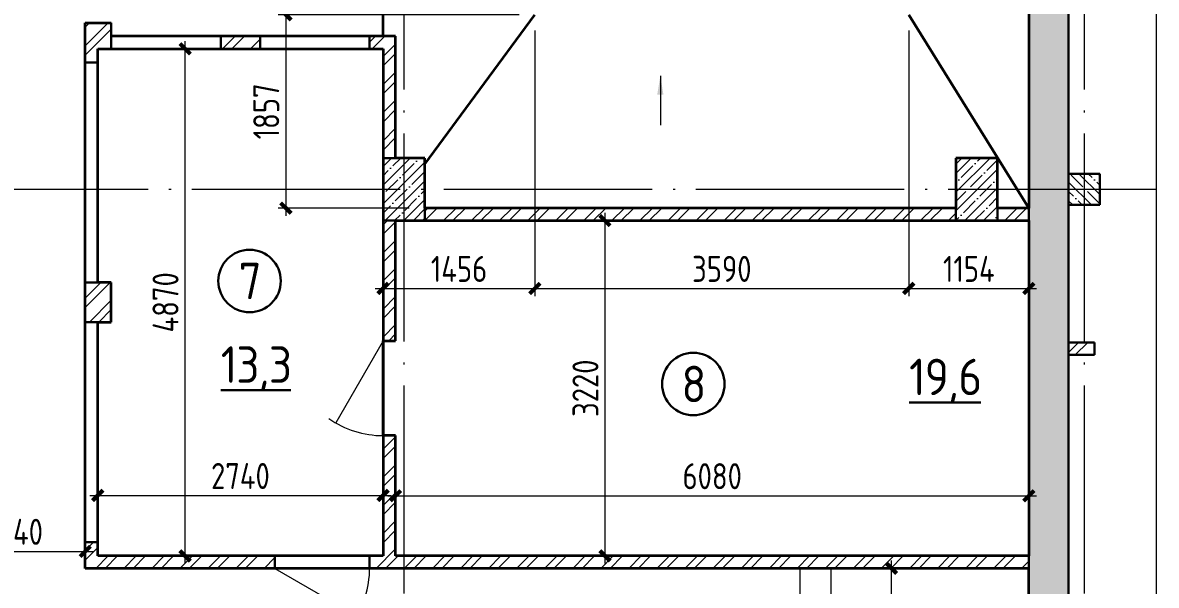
# Model space of a CAD drawing. Extents: x -965262 to 1142518, y -357520 to 71675.
# Drawn here: x 568645 to 579530, y -213158 to -207754 of the extents above; entities that cross this region are included whole.
import ezdxf

# ---------------------------------------------------------------- set-up
doc = ezdxf.new("R2010")
doc.units = 0
doc.header["$LTSCALE"] = 10
doc.linetypes.add('DOTE', pattern=[2.42, 2, -0.2, 0.02, -0.2])
doc.layers.get('0').update_dxf_attribs({"linetype": 'CONTINUOUS', "lineweight": 30})
doc.layers.get('Defpoints').update_dxf_attribs({"linetype": 'CONTINUOUS'})
doc.layers.add('DOTE', color=7, linetype='DOTE', lineweight=9)
doc.layers.add('полы', color=3, linetype='CONTINUOUS', lineweight=35)
doc.styles.add('GOST-2.304_Type-B', font='isocpeur.ttf', dxfattribs={"width": 0.9})
doc.styles.add('ГОСТ 2м', font='isocpeur.ttf', dxfattribs={"width": 0.8, "height": 250})
doc.dimstyles.new('ГОСТ 2м', dxfattribs={"dimtxt": 250, "dimasz": 100, "dimexe": 75, "dimexo": 150, "dimgap": 62.5, "dimtad": 1, "dimdec": 0, "dimtxsty": 'ГОСТ 2м', "dimblk": 'ARCHTICK', "dimcen": 150, "dimdle": 75, "dimclrd": 256, "dimclre": 256, "dimclrt": 256, "dimadec": 0, "dimazin": 0, "dimtfac": 1, "dimtdec": 0, "dimtmove": 0, "dimatfit": 3, "dimldrblk": 'OBLIQUE', "dimfxl": 1, "dimlwd": 15, "dimlwe": 15, "dimarcsym": 0})
pattern_1 = [(45, (487763.99, -212475.13), (-89.80256, 89.80256), []), (45, (487853.79, -212475.13), (-89.80256, 89.80256), [158.75, -31.75, 0, -31.75])]

# ---------------------------------------------------------------- blocks, each defined once
blk = doc.blocks.new('_ArchTick')
at = {"color": 0, "linetype": 'ByBlock', "lineweight": 0, "const_width": 0.4}
blk.add_lwpolyline([(-0.5, -0.5), (0.5, 0.5)], dxfattribs=at)
blk = doc.blocks.new('*D2036')
at = {"lineweight": 15, "transparency": 16777216}
for p, q in [((567906, -211855), (567906, -212907)), ((569246, -212845), (569246, -212757)), ((567831, -212832), (569321, -212832))]:
    blk.add_line(p, q, dxfattribs=at)
at = {"layer": 'Defpoints', "color": 0, "lineweight": 15, "transparency": 16777216}
for p in [(567906, -211705, 1451), (569246, -212832), (569246, -212995, 1451)]:
    blk.add_point(p, dxfattribs=at)
at = {"lineweight": 15, "transparency": 16777216, "xscale": 100, "yscale": 100, "zscale": 100, "rotation": 180}
blk.add_blockref('_ArchTick', (567906, -212832), dxfattribs=at)
at = {"lineweight": 15, "transparency": 16777216, "xscale": 100, "yscale": 100, "zscale": 100}
blk.add_blockref('_ArchTick', (569246, -212832), dxfattribs=at)
at = {"lineweight": 15, "transparency": 16777216, "insert": (568576, -212644), "char_height": 250, "attachment_point": 5, "style": 'ГОСТ 2м'}
blk.add_mtext('1340', dxfattribs=at)
blk = doc.blocks.new('_Oblique')
at = {"color": 0, "linetype": 'ByBlock', "lineweight": -2}
blk.add_line((-0.5, -0.5), (0.5, 0.5), dxfattribs=at)
blk = doc.blocks.new('*D2071')
at = {"lineweight": 15, "transparency": 16777216}
for p, q in [((569366, -212725), (569366, -212220)), ((572106, -212725), (572106, -212220)), ((569291, -212295), (572181, -212295))]:
    blk.add_line(p, q, dxfattribs=at)
at = {"layer": 'Defpoints', "color": 0, "lineweight": 15, "transparency": 16777216}
for p in [(572106, -212295), (569366, -212875, 1451), (572106, -212875, 1451)]:
    blk.add_point(p, dxfattribs=at)
at = {"lineweight": 15, "transparency": 16777216, "xscale": 100, "yscale": 100, "zscale": 100, "rotation": 180}
blk.add_blockref('_ArchTick', (569366, -212295), dxfattribs=at)
at = {"lineweight": 15, "transparency": 16777216, "xscale": 100, "yscale": 100, "zscale": 100}
blk.add_blockref('_ArchTick', (572106, -212295), dxfattribs=at)
at = {"lineweight": 15, "transparency": 16777216, "insert": (570736, -212108), "char_height": 250, "attachment_point": 5, "style": 'ГОСТ 2м'}
blk.add_mtext('2740', dxfattribs=at)
blk = doc.blocks.new('*D2072')
at = {"lineweight": 15, "transparency": 16777216}
for p, q in [((569516, -208005), (570280, -208005)), ((570205, -212950), (570205, -207930)), ((569516, -212875), (570280, -212875))]:
    blk.add_line(p, q, dxfattribs=at)
at = {"layer": 'Defpoints', "color": 0, "lineweight": 15, "transparency": 16777216}
for p in [(569366, -208005, 1451), (570205, -208005), (569366, -212875, 1451)]:
    blk.add_point(p, dxfattribs=at)
at = {"lineweight": 15, "transparency": 16777216, "xscale": 100, "yscale": 100, "zscale": 100}
for p, rotation in [((570205, -208005), 90), ((570205, -212875), 270)]:
    blk.add_blockref('_ArchTick', p, dxfattribs=dict(at, rotation=rotation))
at = {"lineweight": 15, "transparency": 16777216, "insert": (570017, -210440), "char_height": 250, "attachment_point": 5, "rotation": 90, "style": 'ГОСТ 2м'}
blk.add_mtext('4870', dxfattribs=at)
blk = doc.blocks.new('*D2073')
at = {"lineweight": 15, "transparency": 16777216}
for p, q in [((572226, -212725), (572226, -212223)), ((578306, -212725), (578306, -212223)), ((572151, -212298), (578381, -212298))]:
    blk.add_line(p, q, dxfattribs=at)
at = {"layer": 'Defpoints', "color": 0, "lineweight": 15, "transparency": 16777216}
for p in [(578306, -212298), (572226, -212875, 1451), (578306, -212875, 1451)]:
    blk.add_point(p, dxfattribs=at)
at = {"lineweight": 15, "transparency": 16777216, "xscale": 100, "yscale": 100, "zscale": 100, "rotation": 180}
blk.add_blockref('_ArchTick', (572226, -212298), dxfattribs=at)
at = {"lineweight": 15, "transparency": 16777216, "xscale": 100, "yscale": 100, "zscale": 100}
blk.add_blockref('_ArchTick', (578306, -212298), dxfattribs=at)
at = {"lineweight": 15, "transparency": 16777216, "insert": (575266, -212110), "char_height": 250, "attachment_point": 5, "style": 'ГОСТ 2м'}
blk.add_mtext('6080', dxfattribs=at)
blk = doc.blocks.new('*D2094')
at = {"lineweight": 15, "transparency": 16777216}
for p, q in [((573413, -207678), (571097, -207678)), ((571172, -207603), (571172, -209610)), ((572356, -209535), (571097, -209535))]:
    blk.add_line(p, q, dxfattribs=at)
at = {"layer": 'Defpoints', "color": 0, "lineweight": 15, "transparency": 16777216}
for p in [(573563, -207678, -30), (571172, -209535), (572506, -209535, 1451)]:
    blk.add_point(p, dxfattribs=at)
at = {"lineweight": 15, "transparency": 16777216, "xscale": 100, "yscale": 100, "zscale": 100}
for p, rotation in [((571172, -207678), 90), ((571172, -209535), 270)]:
    blk.add_blockref('_ArchTick', p, dxfattribs=dict(at, rotation=rotation))
at = {"lineweight": 15, "transparency": 16777216, "insert": (570984, -208606), "char_height": 250, "attachment_point": 5, "rotation": 90, "style": 'ГОСТ 2м'}
blk.add_mtext('1857', dxfattribs=at)
blk = doc.blocks.new('*D2095')
at = {"lineweight": 15, "transparency": 16777216}
for p, q in [((573563, -207828), (573563, -210382)), ((572106, -208035), (572106, -210382)), ((572031, -210307), (573638, -210307))]:
    blk.add_line(p, q, dxfattribs=at)
at = {"layer": 'Defpoints', "color": 0, "lineweight": 15, "transparency": 16777216}
for p in [(573563, -207678, -30), (572106, -207885, 1451), (573563, -210307)]:
    blk.add_point(p, dxfattribs=at)
at = {"lineweight": 15, "transparency": 16777216, "xscale": 100, "yscale": 100, "zscale": 100, "rotation": 180}
blk.add_blockref('_ArchTick', (572106, -210307), dxfattribs=at)
at = {"lineweight": 15, "transparency": 16777216, "xscale": 100, "yscale": 100, "zscale": 100}
blk.add_blockref('_ArchTick', (573563, -210307), dxfattribs=at)
at = {"lineweight": 15, "transparency": 16777216, "insert": (572835, -210119), "char_height": 250, "attachment_point": 5, "style": 'ГОСТ 2м'}
blk.add_mtext('1456', dxfattribs=at)
blk = doc.blocks.new('*D2096')
at = {"lineweight": 15, "transparency": 16777216}
for p, q in [((573563, -207828), (573563, -210382)), ((577153, -207828), (577153, -210382)), ((573488, -210307), (577228, -210307))]:
    blk.add_line(p, q, dxfattribs=at)
at = {"layer": 'Defpoints', "color": 0, "lineweight": 15, "transparency": 16777216}
for p in [(573563, -207678, -30), (577153, -207678, -30), (577153, -210307)]:
    blk.add_point(p, dxfattribs=at)
at = {"lineweight": 15, "transparency": 16777216, "xscale": 100, "yscale": 100, "zscale": 100, "rotation": 180}
blk.add_blockref('_ArchTick', (573563, -210307), dxfattribs=at)
at = {"lineweight": 15, "transparency": 16777216, "xscale": 100, "yscale": 100, "zscale": 100}
blk.add_blockref('_ArchTick', (577153, -210307), dxfattribs=at)
at = {"lineweight": 15, "transparency": 16777216, "insert": (575358, -210119), "char_height": 250, "attachment_point": 5, "style": 'ГОСТ 2м'}
blk.add_mtext('3590', dxfattribs=at)
blk = doc.blocks.new('*D2097')
at = {"lineweight": 15, "transparency": 16777216}
for p, q in [((577153, -207828), (577153, -210382)), ((578306, -207828), (578306, -210382)), ((577078, -210307), (578381, -210307))]:
    blk.add_line(p, q, dxfattribs=at)
at = {"layer": 'Defpoints', "color": 0, "lineweight": 15, "transparency": 16777216}
for p in [(577153, -207678, -30), (578306, -207678), (578306, -210307)]:
    blk.add_point(p, dxfattribs=at)
at = {"lineweight": 15, "transparency": 16777216, "xscale": 100, "yscale": 100, "zscale": 100, "rotation": 180}
blk.add_blockref('_ArchTick', (577153, -210307), dxfattribs=at)
at = {"lineweight": 15, "transparency": 16777216, "xscale": 100, "yscale": 100, "zscale": 100}
blk.add_blockref('_ArchTick', (578306, -210307), dxfattribs=at)
at = {"lineweight": 15, "transparency": 16777216, "insert": (577730, -210119), "char_height": 250, "attachment_point": 5, "style": 'ГОСТ 2м'}
blk.add_mtext('1154', dxfattribs=at)
blk = doc.blocks.new('*D2171')
at = {"lineweight": 15, "transparency": 16777216}
for p, q in [((574236, -209580), (574236, -212950)), ((572376, -209655), (574311, -209655)), ((572376, -212875), (574311, -212875))]:
    blk.add_line(p, q, dxfattribs=at)
at = {"layer": 'Defpoints', "color": 0, "lineweight": 15, "transparency": 16777216}
for p in [(572226, -209655, 1451), (572226, -212875, 1451), (574236, -212875)]:
    blk.add_point(p, dxfattribs=at)
at = {"lineweight": 15, "transparency": 16777216, "xscale": 100, "yscale": 100, "zscale": 100}
for p, rotation in [((574236, -209655), 90), ((574236, -212875), 270)]:
    blk.add_blockref('_ArchTick', p, dxfattribs=dict(at, rotation=rotation))
at = {"lineweight": 15, "transparency": 16777216, "insert": (574049, -211265), "char_height": 250, "attachment_point": 5, "rotation": 90, "style": 'ГОСТ 2м'}
blk.add_mtext('3220', dxfattribs=at)
blk = doc.blocks.new('*D2172')
at = {"lineweight": 15, "transparency": 16777216}
for p, q in [((576556, -212995), (577062, -212995)), ((576987, -215891), (576987, -212920)), ((576556, -215816), (577062, -215816))]:
    blk.add_line(p, q, dxfattribs=at)
at = {"layer": 'Defpoints', "color": 0, "lineweight": 15, "transparency": 16777216}
for p in [(576406, -212995, 1451), (576987, -212995), (576406, -215816, 1451)]:
    blk.add_point(p, dxfattribs=at)
at = {"lineweight": 15, "transparency": 16777216, "xscale": 100, "yscale": 100, "zscale": 100}
for p, rotation in [((576987, -212995), 90), ((576987, -215816), 270)]:
    blk.add_blockref('_ArchTick', p, dxfattribs=dict(at, rotation=rotation))
at = {"lineweight": 15, "transparency": 16777216, "insert": (576799, -214405), "char_height": 250, "attachment_point": 5, "rotation": 90, "style": 'ГОСТ 2м'}
blk.add_mtext('2820', dxfattribs=at)

msp = doc.modelspace()

# ---------------------------------------------------------------- hatches: boundary and pattern name
at = {"lineweight": 15}
h = msp.add_hatch(dxfattribs=at)
h.set_pattern_fill('ANSI35', scale=40)
h.set_pattern_definition([(45, (-1948735.46, -16263.3), (-179.605122, 179.605122), []), (45, (-1948555.86, -16263.3), (-179.605122, 179.605122), [317.5, -63.5, 0, -63.5])])
h.paths.add_polyline_path([(578306.5, -213755.1), (578306.5, -196805.1), (579121.8, -196805.1), (579121.8, -197205.1), (578686.5, -197205.1), (578686.5, -213754.9)])
h.paths.add_polyline_path([(578306.5, -216034.7), (578686.8, -216034.7), (578686.8, -214654.9), (578306.5, -214654.9)])
h.paths.add_polyline_path([(578306.5, -221905.1), (578306.5, -216934.7), (578686.5, -216934.7), (578686.5, -221505.1), (579436.5, -221505.1), (579436.5, -221905.1)])
h = msp.add_hatch(dxfattribs=at)
h.set_pattern_fill('ANSI32', scale=20)
h.set_pattern_definition([(45, (1288949.53, -215134.9), (-134.70384, 134.70384), []), (45, (1289039.33, -215134.9), (-134.70384, 134.70384), [])])
h.paths.add_polyline_path([(548506.5, -211145.1), (547106, -211145.1), (547106, -211015.1), (546986, -211015.1), (546986, -211145.1), (542606.5, -211145.1), (542606.5, -211265.1), (548256.5, -211265.1), (548256.5, -211525.1), (548506.5, -211525.1)], flags=17)
h.paths.add_polyline_path([(548506.5, -211145.1), (547106.5, -211145.1), (547106.5, -211015.1), (546986.5, -211015.1), (546986.5, -211145.1), (542606.5, -211145.1), (542606.5, -211265.1), (548256.5, -211265.1), (548256.5, -211525.1), (548506.5, -211525.1)], flags=16)
h.paths.add_polyline_path([(569496.5, -207755.1), (569366.5, -207755.1), (569366.5, -207885.1), (569496.5, -207885.1)], flags=17)
h.paths.add_polyline_path([(569496.5, -207755.1), (569366.5, -207755.1), (569366.5, -207885.1), (569496.5, -207885.1)], flags=16)
h.paths.add_polyline_path([(573826.5, -218835.1), (573706.5, -218835.1), (573706.5, -219125.1), (573826.5, -219125.1)], flags=17)
h.paths.add_polyline_path([(543006.5, -203175.1), (543006.5, -203055.1), (545556, -203055.2), (545556, -203175.1), (545426, -203175.1), (545426, -204225.1), (545306, -204225.1), (545306.1, -203175.1), (543006.5, -203175.1)])
h.paths.add_polyline_path([(546986, -203305.2), (546986, -203175.1), (546466, -203175.1), (546466, -203055.1), (546986, -203055.1), (546986, -199255.1), (547106, -199257.7), (547106, -199385.1), (547236, -199385.1), (547236, -199505.1), (547106, -199505.1), (547106, -203305.2), (546986, -203305.2)])
h.paths.add_polyline_path([(546986, -204225.1), (546986, -203845.2), (547106, -203845.2), (547106, -204225.1)])
h.paths.add_polyline_path([(546986, -205514.9), (546986, -205135.1), (547106, -205135.1), (547106, -205514.9), (546986, -205514.9)])
h.paths.add_polyline_path([(542606.5, -206305.1), (542606.5, -206185.2), (545306, -206185.2), (545306, -205135.1), (545426, -205135.1), (545426, -206185), (545556, -206185.1), (545556, -206305.1), (542606.5, -206305.1)])
h.paths.add_polyline_path([(546986.1, -206435.1), (546986, -206305.1), (546466.3, -206305.1), (546466.3, -206185.1), (546986, -206185.1), (546986, -206054.9), (547106, -206054.9), (547106, -206435.1), (546986, -206435.1)])
h.paths.add_polyline_path([(546856, -208915), (546856, -208535), (547106, -208535), (547106, -208915)])
h.paths.add_polyline_path([(542606.5, -211265.1), (542606.5, -211145.1), (546986.9, -211145.1), (546986.9, -211015.1), (547106, -211014.8), (547107, -211145.1), (548506.5, -211145.1), (548506.5, -211525.1), (548256.5, -211525.1), (548256.5, -211265.1), (542606.5, -211265.1)])
h.paths.add_polyline_path([(543006, -215255.1), (543006.5, -215135.1), (548106.5, -215135.1), (548106.5, -215255.1), (543006.5, -215255.1)])
h.paths.add_polyline_path([(548256.5, -215055.1), (548256.5, -214535.1), (548506.5, -214535.1), (548506.5, -215055.1)])
h.paths.add_polyline_path([(546986, -198055.1), (546986, -197355.1), (547106, -197355.1), (547106, -198055.1)])
h.paths.add_polyline_path([(548146, -199505.1), (548146, -199385.1), (548561.5, -199385.1), (548561.5, -199505.1)])
h.paths.add_polyline_path([(551051.5, -199505.1), (551051.5, -199385.1), (551558.9, -199385.1), (551561.4, -199505.1)])
h.paths.add_polyline_path([(554051.5, -199505.1), (554051.5, -199385.1), (554561.4, -199385.1), (554561.4, -199505.1)])
h.paths.add_polyline_path([(557051.5, -199505.1), (557051.5, -199385.1), (557561.4, -199385.1), (557561.4, -199505.1)])
h.paths.add_polyline_path([(560051.5, -199505.1), (560051.5, -199385.1), (560561.4, -199385.1), (560561.4, -199505.1)])
h.paths.add_polyline_path([(563051.5, -199505.1), (563051.5, -199385.1), (563561.4, -199385.1), (563561.4, -199505.1)])
h.paths.add_polyline_path([(566051.5, -199505.1), (566051.5, -199385.1), (566561.4, -199385.1), (566561.4, -199505.1)])
h.paths.add_polyline_path([(569116.5, -199505.1), (569116.5, -199385.1), (569496.5, -199385.1), (569496.5, -199505.1), (569366.5, -199505.1), (569366.5, -199765.1), (569246.5, -199765.1), (569246.5, -199505.1)])
h.paths.add_polyline_path([(572051.5, -199505.1), (572051.5, -199385.1), (572561.4, -199385.1), (572561.4, -199505.1)])
h.paths.add_polyline_path([(575116.5, -199505.1), (575116.5, -199385.1), (578306.5, -199385.1), (578306.5, -199505.1)])
h.paths.add_polyline_path([(569246.5, -202260.1), (569246.5, -201880.1), (569496.5, -201880.1), (569496.5, -202260.1)])
h.paths.add_polyline_path([(569246.5, -204755.1), (569246.5, -204375.1), (569496.5, -204375.1), (569496.5, -204755.1)])
h.paths.add_polyline_path([(569246.5, -208135.1), (569246.5, -207755.1), (569496.5, -207755.1), (569496.5, -208005.1), (569366.5, -208005.1), (569366.5, -208135.1)])
h.paths.add_polyline_path([(570546.5, -208005.1), (570546.5, -207885.1), (570926.5, -207885.1), (570926.5, -208005.1)])
h.paths.add_polyline_path([(571976.5, -208005.1), (571976.5, -207885.1), (572226.5, -207885.1), (572226.5, -209055.1), (572106.5, -209055.1), (572106.5, -208005.1)])
h.paths.add_polyline_path([(572506.5, -209655.1), (572506.5, -209535.1), (577606.5, -209535.1), (577606.5, -209655.1)])
h.paths.add_polyline_path([(578006.5, -209655.1), (578006.5, -209535.1), (578306.5, -209535.1), (578306.5, -209655.1)])
h.paths.add_polyline_path([(571976.5, -212995.1), (571976.5, -212875.1), (572106.5, -212875.1), (572106.5, -211720.1), (572226.5, -211720.1), (572226.5, -212875.1), (578306.5, -212875.1), (578306.5, -212995.1)])
h.paths.add_polyline_path([(572106.5, -210810.1), (572106.5, -209655.1), (572226.5, -209655.1), (572226.5, -210810.1)])
h.paths.add_polyline_path([(569246.5, -210630.1), (569246.5, -210250.1), (569496.5, -210250.1), (569496.5, -210630.1)])
h.paths.add_polyline_path([(569246.5, -212995.1), (569246.5, -212745.1), (569366.5, -212745.1), (569366.5, -212875.1), (571066.5, -212875.1), (571066.5, -212995.1)])
h.paths.add_polyline_path([(578006.5, -215175.1), (578006.5, -215055.1), (578306.5, -215055.1), (578306.5, -215175.1), (578006.5, -215175.1)])
h.paths.add_polyline_path([(578006.5, -215655.1), (578006.5, -215535.1), (578306.5, -215535.1), (578306.5, -215655.1), (578006.5, -215655.1)])
h.paths.add_polyline_path([(573706.5, -219125.1), (573706.5, -215815.1), (576406.5, -215815.1), (576406.5, -217035.1), (578306.5, -217035.1), (578306.5, -217155.1), (576286.5, -217155.1), (576286.5, -215935.1), (573826.5, -215935.1), (573826.5, -219125.1)])
h.paths.add_polyline_path([(571726.1, -220285.1), (571726, -220165.1), (573706.5, -220165.1), (573706.5, -220035.1), (573826.5, -220035.1), (573826.5, -220285.1), (571726, -220285.1)])
h.paths.add_polyline_path([(571606.1, -221355.1), (571606.1, -220545.1), (571726.1, -220545.1), (571726.1, -221355.1)])
h.paths.add_polyline_path([(546986.9, -211145.1), (546986.5, -211145.1), (546986.5, -211015.1), (546986.9, -211015.1)], flags=16)
h.paths.add_polyline_path([(547107, -211145.1), (547106.5, -211145.1), (547106.5, -211015.1), (547107, -211015.1)], flags=16)
h.paths.add_polyline_path([(573826.5, -218835.1), (573706.5, -218835.1), (573706.5, -218825.1), (573826.5, -218825.1)], flags=17)
h = msp.add_hatch(dxfattribs=at)
h.set_pattern_fill('ANSI32', scale=20)
h.set_pattern_definition([(45, (579292.64, -206273.39), (-134.704, 134.704), []), (45, (579382.44, -206273.39), (-134.704, 134.704), [])])
h.paths.add_polyline_path([(579530.1, -206205.1), (579396.1, -206205.1), (579030.1, -206296.6), (579144.1, -206325.1), (579530.1, -206325.1)], flags=17)
h.paths.add_polyline_path([(578936.5, -210825.1), (578936.5, -210945.1)], flags=17)
h.paths.add_polyline_path([(579530.1, -215355.1), (579530.1, -215415.1)], flags=17)
h.paths.add_polyline_path([(579530.1, -215295.1), (579530.1, -215355.1)], flags=17)
h.paths.add_polyline_path([(579530.1, -215415.1), (578986.5, -215415.1), (578986.5, -215295.1), (579530.1, -215295.1)])
h.paths.add_polyline_path([(578936.5, -210945.1), (578686.5, -210945.1), (578686.5, -210825.1), (578936.5, -210825.1)])
h.paths.add_polyline_path([(578936.5, -210945.1), (578936.5, -210825.1)], flags=17)
h.paths.add_polyline_path([(579530.1, -206325.1), (578686.5, -206325.1), (578686.5, -206205.1), (579530.1, -206205.1)])
h.paths.add_polyline_path([(579530.1, -202095.1), (578686.5, -202095.1), (578686.5, -201975.1), (579530.1, -201975.1)])
h = msp.add_hatch(dxfattribs=at)
h.set_pattern_fill('ANSI35', scale=20, style=0)
h.set_pattern_definition(pattern_1)
h.paths.add_polyline_path([(572506.1, -209054.7), (572106.1, -209054.7), (572106.1, -209654.7), (572506.1, -209654.7)])
h = msp.add_hatch(dxfattribs=at)
h.set_pattern_fill('ANSI35', scale=20, style=0)
h.set_pattern_definition(pattern_1)
h.paths.add_polyline_path([(578006.5, -209055.1), (577606.5, -209055.1), (577606.5, -209655.1), (578006.5, -209655.1)])
h = msp.add_hatch(dxfattribs=at)
h.set_pattern_fill('ANSI35', scale=20, angle=90, style=0)
h.set_pattern_definition([(135, (487763.99, -212475.13), (-89.80256, -89.80256), []), (135, (487763.99, -212385.33), (-89.80256, -89.80256), [158.75, -31.75, 0, -31.75])])
h.paths.add_polyline_path([(578836.5, -209205.1), (578686.5, -209205.1), (578686.5, -209355.1), (578836.5, -209355.1)])
h.paths.add_polyline_path([(578836.5, -209355.1), (578686.5, -209355.1), (578686.5, -209505.1), (578836.5, -209505.1)])
h.paths.add_polyline_path([(578986.5, -209355.1), (578836.5, -209355.1), (578836.5, -209505.1), (578986.5, -209505.1)])
h.paths.add_polyline_path([(578986.5, -209205.1), (578836.5, -209205.1), (578836.5, -209355.1), (578986.5, -209355.1)])

# ---------------------------------------------------------------- linework, layer by layer
at = {"color": 7, "lineweight": 30}
for p, q in [((578306.5, -196805.1, 11253.1), (578306.5, -213755.1, 11253.1)), ((578686.5, -213754.9, 11253.1), (578686.5, -197205.1, 11253.1)), ((572106.5, -209055.1, 11253.1), (572106.5, -209655.1, 11253.1)), ((572506.5, -209055.1, 11253.1), (572106.5, -209055.1, 11253.1)), ((572506.5, -209655.1, 11253.1), (572506.5, -209055.1, 11253.1)), ((577606.5, -209055.1, 11253.1), (577606.5, -209655.1, 11253.1)), ((578006.5, -209055.1, 11253.1), (577606.5, -209055.1, 11253.1)), ((578006.5, -209655.1, 11253.1), (578006.5, -209055.1, 11253.1)), ((578686.5, -209205.1, 11253.1), (578686.5, -209505.1, 11253.1)), ((578986.5, -209205.1, 11253.1), (578686.5, -209205.1, 11253.1)), ((578986.5, -209505.1, 11253.1), (578986.5, -209205.1, 11253.1)), ((578686.5, -209505.1, 11253.1), (578986.5, -209505.1, 11253.1)), ((572106.5, -209655.1, 11253.1), (572506.5, -209655.1, 11253.1)), ((577606.5, -209655.1, 11253.1), (578006.5, -209655.1, 11253.1))]:
    msp.add_line(p, q, dxfattribs=at)
at = {"color": 5, "lineweight": 15, "ltscale": 10, "extrusion": (1, 0, 0)}
msp.add_line((579530.1, -202671.6, 13061.6), (579530.1, -222225.9, 13061.6), dxfattribs=at)
at = {"color": 7}
for p, q in [((569246.5, -208135.1, 11253.1), (569246.5, -207755.1, 11253.1)), ((569246.5, -207755.1, 11253.1), (569496.5, -207755.1, 11253.1)), ((569496.5, -207755.1, 11253.1), (569496.5, -208005.1, 11253.1)), ((570546.5, -208005.1, 11253.1), (570546.5, -207885.1, 11253.1)), ((570546.5, -207885.1, 11253.1), (570926.5, -207885.1, 11253.1)), ((570926.5, -207885.1, 11253.1), (570926.5, -208005.1, 11253.1)), ((571976.5, -208005.1, 11253.1), (571976.5, -207885.1, 11253.1)), ((571976.5, -207885.1, 11253.1), (572226.5, -207885.1, 11253.1)), ((572226.5, -207885.1, 11253.1), (572226.5, -209055.1, 11253.1)), ((569366.5, -208005.1, 11253.1), (569366.5, -208135.1, 11253.1)), ((569496.5, -208005.1, 11253.1), (569366.5, -208005.1, 11253.1)), ((570926.5, -208005.1, 11253.1), (570546.5, -208005.1, 11253.1)), ((570546.5, -208005.1, 11253.1), (570546.5, -208005.1, 11253.1)), ((572106.5, -208005.1, 11253.1), (571976.5, -208005.1, 11253.1)), ((571976.5, -208005.1, 11253.1), (571976.5, -208005.1, 11253.1)), ((572106.5, -209055.1, 11253.1), (572106.5, -208005.1, 11253.1)), ((569246.5, -208135.1, 11253.1), (569246.5, -208135.1, 11253.1)), ((569366.5, -208135.1, 11253.1), (569246.5, -208135.1, 11253.1)), ((572226.5, -209055.1, 11253.1), (572106.5, -209055.1, 11253.1)), ((572506.5, -209535.1, 11253.1), (577606.5, -209535.1, 11253.1)), ((572506.5, -209655.1, 11253.1), (572506.5, -209535.1, 11253.1)), ((577606.5, -209535.1, 11253.1), (577606.5, -209655.1, 11253.1)), ((578006.5, -209535.1, 11253.1), (578306.5, -209535.1, 11253.1)), ((578006.5, -209655.1, 11253.1), (578006.5, -209535.1, 11253.1)), ((578306.5, -209535.1, 11253.1), (578306.5, -209655.1, 11253.1)), ((572106.5, -209655.1, 11253.1), (572226.5, -209655.1, 11253.1)), ((572106.5, -210810.1, 11253.1), (572106.5, -209655.1, 11253.1)), ((572226.5, -209655.1, 11253.1), (572226.5, -210810.1, 11253.1)), ((577606.5, -209655.1, 11253.1), (572506.5, -209655.1, 11253.1)), ((572506.5, -209655.1, 11253.1), (572506.5, -209655.1, 11253.1)), ((578006.5, -209655.1, 11253.1), (578006.5, -209655.1, 11253.1)), ((578306.5, -209655.1, 11253.1), (578006.5, -209655.1, 11253.1)), ((569246.5, -210630.1, 11253.1), (569246.5, -210250.1, 11253.1)), ((569246.5, -210250.1, 11253.1), (569496.5, -210250.1, 11253.1)), ((569496.5, -210250.1, 11253.1), (569496.5, -210630.1, 11253.1)), ((569246.5, -210630.1, 11253.1), (569246.5, -210630.1, 11253.1)), ((569496.5, -210630.1, 11253.1), (569246.5, -210630.1, 11253.1)), ((572226.5, -210810.1, 11253.1), (572106.5, -210810.1, 11253.1)), ((572106.5, -210810.1, 11253.1), (572106.5, -210810.1, 11253.1)), ((578936.5, -210825.1, 11253.1), (578686.5, -210825.1, 11253.1)), ((578686.5, -210825.1, 11253.1), (578686.5, -210945.1, 11253.1)), ((578936.5, -210945.1, 11253.1), (578936.5, -210825.1, 11253.1)), ((578936.5, -210945.1, 11253.1), (578686.5, -210945.1, 11253.1)), ((572106.5, -211720.1, 11253.1), (572226.5, -211720.1, 11253.1)), ((572106.5, -212875.1, 11253.1), (572106.5, -211720.1, 11253.1)), ((572226.5, -211720.1, 11253.1), (572226.5, -212875.1, 11253.1)), ((569246.5, -212745.1, 11253.1), (569366.5, -212745.1, 11253.1)), ((569246.5, -212995.1, 11253.1), (569246.5, -212745.1, 11253.1)), ((569366.5, -212745.1, 11253.1), (569366.5, -212875.1, 11253.1)), ((569366.5, -212875.1, 11253.1), (571066.5, -212875.1, 11253.1)), ((571066.5, -212875.1, 11253.1), (571066.5, -212995.1, 11253.1)), ((571976.5, -212875.1, 11253.1), (572106.5, -212875.1, 11253.1)), ((571976.5, -212995.1, 11253.1), (571976.5, -212875.1, 11253.1)), ((572226.5, -212875.1, 11253.1), (578306.5, -212875.1, 11253.1)), ((578306.5, -212875.1, 11253.1), (578306.5, -212995.1, 11253.1)), ((571066.5, -212995.1, 11253.1), (569246.5, -212995.1, 11253.1)), ((571066.5, -212995.1, 11253.1), (571066.5, -212995.1, 11253.1)), ((578306.5, -212995.1, 11253.1), (571976.5, -212995.1, 11253.1)), ((578306.5, -212995.1, 11253.1), (578306.5, -212995.1, 11253.1))]:
    msp.add_line(p, q, dxfattribs=at)
at = {"color": 7, "lineweight": 15}
for p, q in [((569496.5, -207885.1, 11253.1), (570546.5, -207885.1, 11253.1)), ((570926.5, -207885.1, 11253.1), (571976.5, -207885.1, 11253.1)), ((569496.5, -208005.1, 11253.1), (570546.5, -208005.1, 11253.1)), ((570926.5, -208005.1, 11253.1), (571976.5, -208005.1, 11253.1)), ((569246.5, -208135.1, 11253.1), (569246.5, -210250.1, 11253.1)), ((569366.5, -208135.1, 11253.1), (569366.5, -210250.1, 11253.1)), ((569246.5, -210630.1, 11253.1), (569246.5, -212745.1, 11253.1)), ((569366.5, -210630.1, 11253.1), (569366.5, -212745.1, 11253.1)), ((572106.5, -210810.1, 11253.1), (571651.5, -211598.2, 11253.1)), ((571066.5, -212995.1, 11253.1), (571854.6, -213450.1, 11253.1)), ((576106, -212995.1, 11253.1), (576106, -215815.6, 11253.1)), ((576406, -212995.1, 11253.1), (576406, -215815.6, 11253.1))]:
    msp.add_line(p, q, dxfattribs=at)
at = {"color": 7}
for centre in [(570823.7, -210234.9, 9444.6), (575084.2, -211224.6, 9444.6)]:
    msp.add_circle(centre, 300, dxfattribs=at)
at = {"color": 7, "lineweight": 15}
for centre, start, end in [((572106.5, -210810.1, 11253.1), 235, 270), ((571066.5, -212995.1, 11253.1), 325, 0)]:
    msp.add_arc(centre, 910, start, end, dxfattribs=at)
at = {"layer": 'DOTE', "color": 7, "ltscale": 100, "extrusion": (0, -1, 0)}
for p, q in [((572306.5, -184617.3, 9801.8), (572306.5, -223305.4, 9801.8)), ((578306.5, -184617.3, 9801.8), (578306.5, -223105.4, 9801.8)), ((578836.5, -184617.3, 9801.8), (578836.5, -223105.4, 9801.8))]:
    msp.add_line(p, q, dxfattribs=at)
at = {"layer": 'DOTE', "color": 7, "ltscale": 100}
msp.add_line((579530.1, -209355.1, 9801.8), (540558.2, -209355.1, 9801.8), dxfattribs=at)
at = {"layer": 'полы'}
for p, q in [((572106.5, -207885.1, 11253.1), (572106.5, -199505.1, 11253.1)), ((578306.5, -199505.1, 11253.1), (578306.5, -209535.1, 11253.1)), ((572506.5, -209111.9, 10846.2), (573562.7, -207677.6, 9771.8)), ((577152.7, -207677.6, 9771.8), (578306.5, -209535.1, 11253.1)), ((569246.5, -212995.1, 11253.1), (569246.5, -207755.1, 11253.1)), ((569246.5, -207755.1, 11253.1), (569496.5, -207755.1, 11253.1)), ((572226.5, -207885.1, 11253.1), (569496.5, -207885.1, 11253.1)), ((572226.5, -209055.1, 11253.1), (572226.5, -207885.1, 11253.1)), ((569366.5, -210250.1, 11253.1), (569366.5, -208005.1, 11253.1)), ((569366.5, -208005.1, 11253.1), (572106.5, -208005.1, 11253.1)), ((572106.5, -208005.1, 11253.1), (572106.5, -212875.1, 11253.1)), ((572506.5, -209055.1, 11253.1), (572226.5, -209055.1, 11253.1)), ((572506.5, -209535.1, 11253.1), (572506.5, -209055.1, 11253.1)), ((578006.5, -209055.1, 11253.1), (577606.5, -209055.1, 11253.1)), ((577606.5, -209055.1, 11253.1), (577606.5, -209535.1, 11253.1)), ((578006.5, -209535.1, 11253.1), (578006.5, -209055.1, 11253.1)), ((577606.5, -209535.1, 11253.1), (572506.5, -209535.1, 11253.1)), ((578306.5, -209535.1, 11253.1), (578006.5, -209535.1, 11253.1)), ((572226.5, -210810.1, 11253.1), (572226.5, -209655.1, 11253.1)), ((572226.5, -209655.1, 11253.1), (578306.5, -209655.1, 11253.1)), ((578306.5, -209655.1, 11253.1), (578306.5, -212875.1, 11253.1)), ((569496.5, -210250.1, 11253.1), (569366.5, -210250.1, 11253.1)), ((569496.5, -210630.1, 11253.1), (569496.5, -210250.1, 11253.1)), ((569366.5, -212875.1, 11253.1), (569366.5, -210630.1, 11253.1)), ((569366.5, -210630.1, 11253.1), (569496.5, -210630.1, 11253.1)), ((572106.5, -211720.1, 11253.1), (572106.5, -210810.1, 11253.1)), ((572106.5, -210810.1, 11253.1), (572226.5, -210810.1, 11253.1)), ((572226.5, -211720.1, 11253.1), (572106.5, -211720.1, 11253.1)), ((572226.5, -212875.1, 11253.1), (572226.5, -211720.1, 11253.1)), ((572106.5, -212875.1, 11253.1), (569366.5, -212875.1, 11253.1)), ((578306.5, -212875.1, 11253.1), (572226.5, -212875.1, 11253.1)), ((578306.5, -212995.1, 11253.1), (569246.5, -212995.1, 11253.1)), ((578306.5, -213755.1, 11253.1), (578306.5, -212995.1, 11253.1))]:
    msp.add_line(p, q, dxfattribs=at)
at = {"layer": 'полы', "lineweight": 0, "ltscale": 50}
msp.add_line((574767.9, -208265.4, 9771.8), (574767.9, -208737.4, 9771.8), dxfattribs=at)
msp.add_solid([(574797.9, -208445.4, 9771.8), (574737.9, -208445.4, 9771.8), (574767.9, -208265.4, 9771.8)], dxfattribs=at)

# ---------------------------------------------------------------- texts
at = {"color": 7, "char_height": 350, "attachment_point": 5, "style": 'GOST-2.304_Type-B'}
for s, insert, width in [('{\\fISOCPEUR|b0|i0|c0|p34;\\T0.95;7}', (570823.7, -210234.9, 14155.7), 800), ('{\\fISOCPEUR|b0|i0|c0|p34;\\T0.95;\\L13,3}', (570884, -211078.7, 10895.9), 2000), ('{\\fISOCPEUR|b0|i0|c0|p34;\\T0.95;8}', (575084.2, -211224.6, 14155.7), 800), ('{\\fISOCPEUR|b0|i0|c0|p34;\\T0.95;\\L19,6}', (577501.5, -211197.3, 10895.9), 2000)]:
    msp.add_mtext(s, dxfattribs=dict(at, insert=insert, width=width))

# ---------------------------------------------------------------- dimensions: what is measured, and where the dimension line sits
at = {"lineweight": 15}
for base, p1, p2, picture, middle in [((571171.8929556, -209535.1324422, 9801.8250256), (573562.6889041, -207677.6324425, 9771.8250256), (572506.4803197, -209535.1324422, 11253.1149554), '*D2094', (570984.3929556, -208606.3824424, 9801.8250256)), ((570204.7, -208005.1, 9801.8), (569366.5, -212875.1, 11253.1), (569366.5, -208005.1, 11253.1), '*D2072', (570017.2, -210440.1, 9801.8)), ((574236.4, -212875.1, 9801.8), (572226.5, -209655.1, 11253.1), (572226.5, -212875.1, 11253.1), '*D2171', (574048.9, -211265.1, 9801.8)), ((576986.9517, -212995.1324, 9801.825), (576406.0384, -215815.6088, 11253.115), (576406.0384, -212995.1324, 11253.115), '*D2172', (576799.4517, -214405.3706, 9801.825))]:
    dim = msp.add_linear_dim(base=base, p1=p1, p2=p2, angle=90, dimstyle='ГОСТ 2м', dxfattribs=at)
    dim.commit()
    dim.dimension.update_dxf_attribs({"geometry": picture, "text_midpoint": middle})
for base, p1, p2, picture, middle in [((573562.7, -210306.8, 9801.8), (572106.5, -207885.1, 11253.1), (573562.7, -207677.6, 9771.8), '*D2095', (572834.6, -210119.3, 9801.8)), ((577152.7, -210306.8, 9801.8), (573562.7, -207677.6, 9771.8), (577152.7, -207677.6, 9771.8), '*D2096', (575357.7, -210119.3, 9801.8)), ((578306.5, -210306.8, 9801.8), (577152.7, -207677.6, 9771.8), (578306.5, -207677.6, 9801.8), '*D2097', (577729.6, -210119.3, 9801.8)), ((569246.5, -212831.8, 9801.8), (567906.5, -211705.1, 11253.1), (569246.5, -212995.1, 11253.1), '*D2036', (568576.5, -212644.3, 9801.8)), ((572106.5, -212295.5, 9801.8), (569366.5, -212875.1, 11253.1), (572106.5, -212875.1, 11253.1), '*D2071', (570736.5, -212108, 9801.8)), ((578306.5, -212297.6, 9801.8), (572226.5, -212875.1, 11253.1), (578306.5, -212875.1, 11253.1), '*D2073', (575266.5, -212110.1, 9801.8))]:
    dim = msp.add_linear_dim(base=base, p1=p1, p2=p2, dimstyle='ГОСТ 2м', dxfattribs=at)
    dim.commit()
    dim.dimension.update_dxf_attribs({"geometry": picture, "text_midpoint": middle})

doc.saveas('drawing.dxf')
